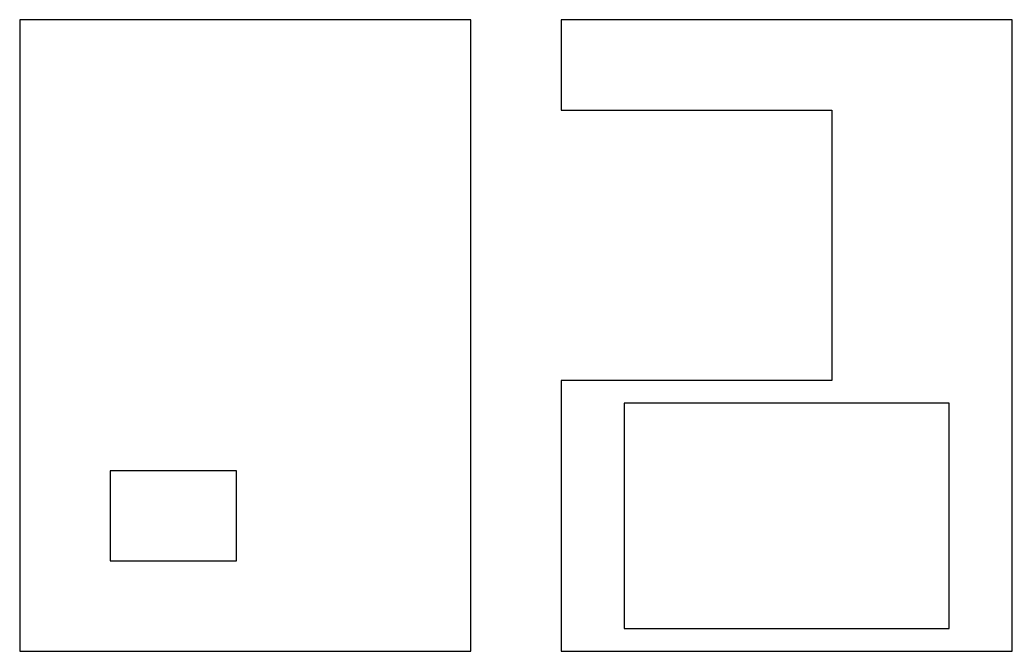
# Model space of a CAD drawing. Header units: millimetres. Extents: x 60 to 170, y 60 to 130.
import ezdxf

# ---------------------------------------------------------------- set-up
doc = ezdxf.new("R2010")
doc.units = ezdxf.units.MM
doc.layers.get('0').update_dxf_attribs({"lineweight": 25, "true_color": 0xffffff})

msp = doc.modelspace()

# ---------------------------------------------------------------- linework, layer by layer
for p, q in [((110, 130), (60, 130)), ((60, 130), (60, 60)), ((110, 60), (110, 130)), ((170, 130), (120, 130)), ((120, 130), (120, 120)), ((170, 60), (170, 130)), ((120, 120), (150, 120)), ((150, 120), (150, 90)), ((120, 90), (120, 60)), ((150, 90), (120, 90)), ((163, 87.5), (127, 87.5)), ((127, 87.5), (127, 62.5)), ((163, 62.5), (163, 87.5)), ((84, 80), (70, 80)), ((70, 80), (70, 70)), ((84, 70), (84, 80)), ((70, 70), (84, 70)), ((127, 62.5), (163, 62.5)), ((60, 60), (110, 60)), ((120, 60), (170, 60))]:
    msp.add_line(p, q)

doc.saveas('drawing.dxf')
